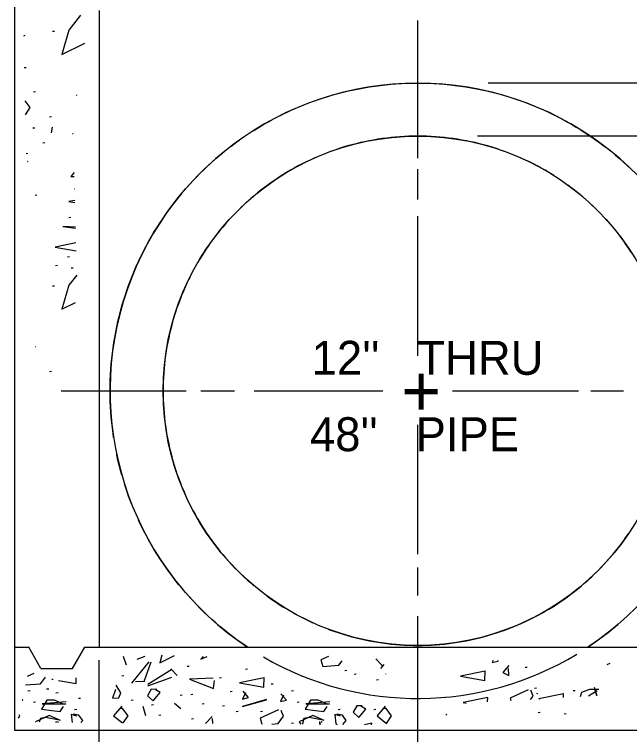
# Model space of a CAD drawing. Extents: x 1000 to 1036.3, y 1000 to 1022.
# Drawn here: x 1010.073 to 1013.698, y 1002.225 to 1006.467 of the extents above; entities that cross this region are included whole.
import ezdxf

# ---------------------------------------------------------------- set-up
doc = ezdxf.new("R2010")
doc.units = 0
doc.layers.add('Level 1', color=7, linetype='Continuous')

msp = doc.modelspace()

# ---------------------------------------------------------------- linework, layer by layer
at = {"layer": 'Level 1'}
for p, q in [((1010.0733, 1006.9898), (1010.0733, 1002.2502)), ((1010.5733, 1006.4898), (1010.5733, 1002.7398)), ((1012.4483, 1006.4318), (1012.4483, 1005.6203)), ((1015.7882, 1006.0627), (1012.8652, 1006.0627)), ((1015.3473, 1005.7502), (1012.802, 1005.7502)), ((1012.4483, 1005.556), (1012.4483, 1005.3777)), ((1012.4483, 1005.2778), (1012.4483, 1004.4557)), ((1010.348, 1004.2502), (1011.0853, 1004.2502)), ((1011.171, 1004.2502), (1011.3708, 1004.2502)), ((1011.485, 1004.2502), (1012.244, 1004.2502)), ((1012.655, 1004.2502), (1013.3973, 1004.2502)), ((1013.4687, 1004.2502), (1013.6613, 1004.2502)), ((1012.4483, 1004.0498), (1012.4483, 1003.287)), ((1012.4483, 1003.2085), (1012.4483, 1003.0444)), ((1012.4483, 1002.9231), (1012.4483, 1002.1487)), ((1010.0745, 1002.7398), (1010.0755, 1002.7398)), ((1010.0755, 1002.7398), (1010.1578, 1002.7398)), ((1010.2298, 1002.6148), (1010.1578, 1002.7398)), ((1010.4162, 1002.6148), (1010.4885, 1002.7398)), ((1010.4885, 1002.7398), (1010.5743, 1002.7398)), ((1010.5733, 1002.7398), (1014.3233, 1002.7398)), ((1010.5733, 1001.3961), (1010.5733, 1002.6626)), ((1010.2298, 1002.6148), (1010.4162, 1002.6148)), ((1010.0733, 1002.2502), (1014.8233, 1002.2502))]:
    msp.add_line(p, q, dxfattribs=at)
for points in [[(1010.4635, 1006.4622), (1010.3945, 1006.3737)], [(1010.3945, 1006.3737), (1010.3528, 1006.2318)], [(1010.1352, 1006.3423), (1010.1272, 1006.3389)], [(1010.3098, 1006.3675), (1010.298, 1006.3661)], [(1010.3528, 1006.2318), (1010.489, 1006.2978)], [(1010.1423, 1006.1534), (1010.1315, 1006.152)], [(1011.8485, 1005.9601), (1011.8592, 1005.9639), (1011.8893, 1005.974), (1011.9193, 1005.9835), (1011.9498, 1005.9925), (1011.9803, 1006.0008), (1012.011, 1006.0088), (1012.0415, 1006.0163), (1012.0725, 1006.0232), (1012.1035, 1006.0293), (1012.1345, 1006.0351), (1012.1658, 1006.0403), (1012.197, 1006.0451), (1012.2285, 1006.0493), (1012.26, 1006.0527), (1012.2913, 1006.0558), (1012.3228, 1006.0583), (1012.3545, 1006.0602), (1012.3862, 1006.0616), (1012.4177, 1006.0625), (1012.4493, 1006.0627), (1012.4812, 1006.0625), (1012.5127, 1006.0616), (1012.5442, 1006.0602), (1012.5758, 1006.0583), (1012.6075, 1006.0558), (1012.6388, 1006.0527), (1012.6703, 1006.0493), (1012.7017, 1006.0451), (1012.7328, 1006.0403), (1012.7642, 1006.0351), (1012.7952, 1006.0293), (1012.8262, 1006.0232), (1012.8572, 1006.0163), (1012.8878, 1006.0088), (1012.9185, 1006.0008), (1012.9488, 1005.9925), (1012.9793, 1005.9835), (1013.0095, 1005.974), (1013.0395, 1005.9639), (1013.0693, 1005.9533), (1013.099, 1005.9423), (1013.1283, 1005.9308), (1013.1575, 1005.9186), (1013.1865, 1005.9061), (1013.2153, 1005.8928), (1013.244, 1005.8793), (1013.2723, 1005.8651), (1013.3003, 1005.8506), (1013.328, 1005.8354), (1013.3557, 1005.8198), (1013.3828, 1005.8038), (1013.4098, 1005.7873), (1013.4365, 1005.7703), (1013.463, 1005.7528), (1013.489, 1005.735), (1013.5148, 1005.7165), (1013.5402, 1005.6977), (1013.5653, 1005.6784), (1013.59, 1005.6588), (1013.6145, 1005.6386), (1013.6385, 1005.6181), (1013.6622, 1005.597), (1013.6855, 1005.5758), (1013.7053, 1005.5571)], [(1010.1973, 1006.0105), (1010.1853, 1006.009)], [(1010.4432, 1005.9886), (1010.4393, 1005.9918)], [(1010.1665, 1005.9187), (1010.136, 1005.9591)], [(1010.1378, 1005.8756), (1010.1665, 1005.9187)], [(1011.6413, 1005.8725), (1011.6548, 1005.8793), (1011.6833, 1005.8928), (1011.7122, 1005.9061), (1011.7412, 1005.9186), (1011.755, 1005.9243)], [(1010.2927, 1005.8638), (1010.2807, 1005.8624)], [(1011.4802, 1005.7818), (1011.489, 1005.7873), (1011.516, 1005.8038), (1011.5432, 1005.8198), (1011.5707, 1005.8354), (1011.588, 1005.8449)], [(1010.1937, 1005.7979), (1010.1817, 1005.7964)], [(1010.292, 1005.7693), (1010.298, 1005.8037)], [(1010.4192, 1005.7639), (1010.4152, 1005.7634)], [(1013.2515, 1005.5178), (1013.2443, 1005.5223), (1013.222, 1005.536), (1013.1995, 1005.5492), (1013.1767, 1005.5621), (1013.1537, 1005.5747), (1013.1305, 1005.5867), (1013.107, 1005.5983), (1013.0833, 1005.6096), (1013.0595, 1005.6206), (1013.0355, 1005.6309), (1013.0113, 1005.641), (1012.987, 1005.6506), (1012.9625, 1005.6598), (1012.9378, 1005.6684), (1012.913, 1005.6768), (1012.888, 1005.6846), (1012.8628, 1005.6921), (1012.8377, 1005.699), (1012.8123, 1005.7056), (1012.787, 1005.7118), (1012.7613, 1005.7175), (1012.7357, 1005.7226), (1012.71, 1005.7273), (1012.684, 1005.7318), (1012.6582, 1005.7356), (1012.6323, 1005.7391), (1012.6062, 1005.7419), (1012.5802, 1005.7445), (1012.5542, 1005.7466), (1012.5278, 1005.7481), (1012.5018, 1005.7493), (1012.4757, 1005.75), (1012.4495, 1005.7502), (1012.4232, 1005.75), (1012.397, 1005.7493), (1012.371, 1005.7481), (1012.3447, 1005.7466), (1012.3187, 1005.7445), (1012.2927, 1005.7419), (1012.2665, 1005.7391), (1012.2407, 1005.7356), (1012.2148, 1005.7318), (1012.1888, 1005.7273), (1012.1632, 1005.7226), (1012.1375, 1005.7175), (1012.1118, 1005.7118), (1012.0865, 1005.7056), (1012.0612, 1005.699), (1012.036, 1005.6921), (1012.0108, 1005.6846), (1011.9858, 1005.6768), (1011.961, 1005.6684), (1011.9363, 1005.6598), (1011.9118, 1005.6506), (1011.8875, 1005.641), (1011.8633, 1005.6309), (1011.8393, 1005.6206), (1011.8155, 1005.6096), (1011.7918, 1005.5983), (1011.7683, 1005.5867), (1011.7452, 1005.5747), (1011.7222, 1005.5621), (1011.6993, 1005.5492), (1011.6768, 1005.536), (1011.6545, 1005.5223), (1011.6325, 1005.5083), (1011.6107, 1005.4937), (1011.589, 1005.479), (1011.5677, 1005.4637), (1011.5467, 1005.4481), (1011.5258, 1005.4322), (1011.5055, 1005.416), (1011.4852, 1005.3992), (1011.4653, 1005.3823), (1011.4458, 1005.3648), (1011.4263, 1005.3473), (1011.4073, 1005.3291), (1011.4062, 1005.3278)], [(1010.2523, 1005.7099), (1010.2403, 1005.7084)], [(1010.6578, 1003.9758), (1010.6545, 1003.9978), (1010.6503, 1004.0293), (1010.6468, 1004.0608), (1010.6438, 1004.0921), (1010.6412, 1004.1237), (1010.6393, 1004.1553), (1010.638, 1004.1869), (1010.637, 1004.2184), (1010.6368, 1004.2502), (1010.637, 1004.2819), (1010.638, 1004.3134), (1010.6393, 1004.345), (1010.6412, 1004.3767), (1010.6438, 1004.4083), (1010.6468, 1004.4396), (1010.6503, 1004.4711), (1010.6545, 1004.5025), (1010.6592, 1004.5337), (1010.6645, 1004.565), (1010.6702, 1004.596), (1010.6763, 1004.627), (1010.6833, 1004.658), (1010.6907, 1004.6886), (1010.6987, 1004.7193), (1010.707, 1004.7497), (1010.716, 1004.7802), (1010.7255, 1004.8103), (1010.7357, 1004.8403), (1010.7462, 1004.8701), (1010.7572, 1004.8998), (1010.7688, 1004.9292), (1010.781, 1004.9583), (1010.7935, 1004.9873), (1010.8067, 1005.0162), (1010.8203, 1005.0448), (1010.8345, 1005.0731), (1010.849, 1005.1012), (1010.8642, 1005.1288), (1010.8797, 1005.1564), (1010.8957, 1005.1836), (1010.9122, 1005.2106), (1010.9292, 1005.2373), (1010.9468, 1005.2638), (1010.9645, 1005.2898), (1010.983, 1005.3156), (1011.0018, 1005.3409), (1011.0212, 1005.3661), (1011.0407, 1005.3908), (1011.061, 1005.4153), (1011.0815, 1005.4393), (1011.1025, 1005.4629), (1011.1237, 1005.4863), (1011.1457, 1005.5093), (1011.1678, 1005.5318), (1011.1902, 1005.5539), (1011.2132, 1005.5758), (1011.2367, 1005.597), (1011.2602, 1005.6181), (1011.2843, 1005.6386), (1011.3088, 1005.6588), (1011.3335, 1005.6784), (1011.3587, 1005.6977), (1011.384, 1005.7165), (1011.3972, 1005.726)], [(1010.1533, 1005.6477), (1010.1432, 1005.6463)], [(1010.1533, 1005.6), (1010.1485, 1005.5993)], [(1010.4248, 1005.5368), (1010.405, 1005.5124)], [(1010.405, 1005.5124), (1010.4255, 1005.5124)], [(1010.4273, 1005.4374), (1010.4262, 1005.4373)], [(1013.4318, 1005.3837), (1013.4137, 1005.3992), (1013.3933, 1005.416), (1013.373, 1005.4322), (1013.3522, 1005.4481), (1013.3342, 1005.4615)], [(1010.2047, 1005.4021), (1010.1957, 1005.401)], [(1010.429, 1005.3717), (1010.3942, 1005.3644)], [(1010.3942, 1005.3644), (1010.4293, 1005.3583)], [(1013.5638, 1005.2542), (1013.5465, 1005.2732), (1013.5283, 1005.2923), (1013.51, 1005.3108), (1013.4915, 1005.3291), (1013.4763, 1005.3435)], [(1010.4052, 1005.2701), (1010.3932, 1005.2687)], [(1011.3367, 1005.2559), (1011.3348, 1005.2538), (1011.3173, 1005.2343), (1011.3003, 1005.2143), (1011.2837, 1005.1941), (1011.2673, 1005.1738), (1011.2568, 1005.1598)], [(1010.433, 1005.2134), (1010.3587, 1005.2181)], [(1010.3587, 1005.2181), (1010.4332, 1005.2077)], [(1013.7075, 1005.0671), (1013.693, 1005.089), (1013.6782, 1005.1106), (1013.663, 1005.1318), (1013.6473, 1005.1528), (1013.6315, 1005.1738), (1013.6283, 1005.1778)], [(1010.4353, 1005.122), (1010.3135, 1005.0969)], [(1010.3135, 1005.0969), (1010.4365, 1005.0752)], [(1011.2213, 1005.1115), (1011.2207, 1005.1106), (1011.2058, 1005.089), (1011.1913, 1005.0671), (1011.1773, 1005.045), (1011.1637, 1005.0227), (1011.154, 1005.0063)], [(1010.3978, 1005.0393), (1010.3858, 1005.0378)], [(1010.3282, 1004.9879), (1010.3163, 1004.9864)], [(1010.4198, 1004.9733), (1010.4078, 1004.9718)], [(1010.4402, 1004.9317), (1010.3945, 1004.8731)], [(1011.1065, 1004.9183), (1011.1012, 1004.9078), (1011.09, 1004.8841), (1011.079, 1004.8603), (1011.0687, 1004.8363), (1011.0587, 1004.8121), (1011.049, 1004.7878), (1011.0398, 1004.7632), (1011.0312, 1004.7386), (1011.0228, 1004.7137), (1011.015, 1004.6888), (1011.0075, 1004.6636), (1011.0005, 1004.6383), (1010.994, 1004.613), (1010.9878, 1004.5877), (1010.9822, 1004.562), (1010.977, 1004.5363), (1010.9722, 1004.5108), (1010.9678, 1004.4848), (1010.964, 1004.459), (1010.9605, 1004.433), (1010.9577, 1004.4069), (1010.9552, 1004.381), (1010.953, 1004.3548), (1010.9515, 1004.3286), (1010.9503, 1004.3025), (1010.9495, 1004.2764), (1010.9493, 1004.2502), (1010.9495, 1004.2239), (1010.9503, 1004.1978), (1010.9515, 1004.1718), (1010.953, 1004.1455), (1010.9552, 1004.1193), (1010.9577, 1004.0934), (1010.9605, 1004.0673), (1010.964, 1004.0413), (1010.9678, 1004.0156), (1010.9722, 1003.9896), (1010.977, 1003.964), (1010.9822, 1003.9383), (1010.9878, 1003.9127), (1010.994, 1003.8873), (1011.0005, 1003.862), (1011.0075, 1003.8368), (1011.015, 1003.8116), (1011.0228, 1003.7867), (1011.0312, 1003.7618), (1011.0398, 1003.7372), (1011.049, 1003.7126), (1011.0587, 1003.6883), (1011.0687, 1003.6641), (1011.079, 1003.6401), (1011.09, 1003.6163), (1011.1012, 1003.5926), (1011.1128, 1003.5692), (1011.1248, 1003.5459), (1011.1375, 1003.523), (1011.1503, 1003.5002), (1011.1637, 1003.4777), (1011.1773, 1003.4553), (1011.1913, 1003.4333), (1011.2058, 1003.4113), (1011.2207, 1003.3898), (1011.2358, 1003.3685), (1011.2515, 1003.3475), (1011.2673, 1003.3266), (1011.2837, 1003.3063), (1011.3003, 1003.286), (1011.3173, 1003.266), (1011.3348, 1003.2465), (1011.3523, 1003.2272), (1011.3705, 1003.2081), (1011.3888, 1003.1895), (1011.4073, 1003.1713), (1011.4263, 1003.1531), (1011.4458, 1003.1355), (1011.4653, 1003.1181), (1011.4842, 1003.1021)], [(1010.3098, 1004.8669), (1010.298, 1004.8655)], [(1010.3945, 1004.8731), (1010.3528, 1004.7312)], [(1010.3528, 1004.7312), (1010.4327, 1004.7699)], [(1010.1973, 1004.5099), (1010.1965, 1004.5098)], [(1010.2927, 1004.3633), (1010.2807, 1004.3618)], [(1010.7055, 1003.756), (1010.6987, 1003.7811), (1010.6907, 1003.8118), (1010.6833, 1003.8423), (1010.6763, 1003.8733), (1010.6755, 1003.8773)], [(1010.765, 1003.5809), (1010.7572, 1003.6006), (1010.7462, 1003.6303), (1010.7357, 1003.66), (1010.7255, 1003.6901), (1010.7228, 1003.6986)], [(1011.4475, 1002.7398), (1011.4358, 1002.7476), (1011.4097, 1002.7653), (1011.384, 1002.7838), (1011.3587, 1002.8027), (1011.3335, 1002.8219), (1011.3088, 1002.8415), (1011.2843, 1002.8618), (1011.2602, 1002.8823), (1011.2367, 1002.9033), (1011.2132, 1002.9245), (1011.1902, 1002.9464), (1011.1678, 1002.9686), (1011.1457, 1002.991), (1011.1237, 1003.014), (1011.1025, 1003.0374), (1011.0815, 1003.061), (1011.061, 1003.0851), (1011.0407, 1003.1096), (1011.0212, 1003.1343), (1011.0018, 1003.1594), (1010.983, 1003.1848), (1010.9645, 1003.2105), (1010.9468, 1003.2366), (1010.9292, 1003.2631), (1010.9122, 1003.2898), (1010.8957, 1003.3168), (1010.8797, 1003.3439), (1010.8642, 1003.3715), (1010.849, 1003.3992), (1010.8345, 1003.4273), (1010.8203, 1003.4556), (1010.8067, 1003.4842), (1010.8045, 1003.4891)], [(1011.9223, 1002.8458), (1011.9363, 1002.8406), (1011.961, 1002.8319), (1011.9858, 1002.8235), (1012.0108, 1002.8158), (1012.036, 1002.8083), (1012.0612, 1002.8013), (1012.0865, 1002.7948), (1012.1118, 1002.7886), (1012.1375, 1002.7828), (1012.1632, 1002.7778), (1012.1888, 1002.773), (1012.2148, 1002.7686), (1012.2407, 1002.7648), (1012.2665, 1002.7613), (1012.2927, 1002.7584), (1012.3187, 1002.7558), (1012.3447, 1002.7538), (1012.371, 1002.7523), (1012.397, 1002.7511), (1012.4232, 1002.7503), (1012.4495, 1002.7502), (1012.4757, 1002.7503), (1012.5018, 1002.7511), (1012.5278, 1002.7523), (1012.5542, 1002.7538), (1012.5802, 1002.7558), (1012.6062, 1002.7584), (1012.6323, 1002.7613), (1012.6582, 1002.7648), (1012.684, 1002.7686), (1012.71, 1002.773), (1012.7357, 1002.7778), (1012.7613, 1002.7828), (1012.787, 1002.7886), (1012.8123, 1002.7948), (1012.8377, 1002.8013), (1012.8628, 1002.8083), (1012.888, 1002.8158), (1012.913, 1002.8235), (1012.9378, 1002.8319), (1012.9625, 1002.8406), (1012.987, 1002.8498), (1013.0113, 1002.8593), (1013.0355, 1002.8694), (1013.0595, 1002.8798), (1013.0833, 1002.8908), (1013.107, 1002.902), (1013.1305, 1002.9137), (1013.1537, 1002.9257), (1013.1767, 1002.9383), (1013.1995, 1002.9512), (1013.222, 1002.9643), (1013.2443, 1002.978), (1013.2663, 1002.9921), (1013.2882, 1003.0067), (1013.3098, 1003.0213), (1013.3312, 1003.0367), (1013.3522, 1003.0523), (1013.373, 1003.0682), (1013.3933, 1003.0843), (1013.4137, 1003.1012), (1013.4335, 1003.1181), (1013.453, 1003.1355), (1013.4725, 1003.1531), (1013.4915, 1003.1713), (1013.51, 1003.1895), (1013.5283, 1003.2081), (1013.5465, 1003.2272), (1013.564, 1003.2465), (1013.5815, 1003.266), (1013.5985, 1003.286), (1013.6152, 1003.3063), (1013.6315, 1003.3266), (1013.6473, 1003.3475), (1013.663, 1003.3685), (1013.6782, 1003.3898), (1013.6903, 1003.4075)], [(1011.5628, 1003.0403), (1011.5677, 1003.0367), (1011.589, 1003.0213), (1011.6107, 1003.0067), (1011.6325, 1002.9921), (1011.6545, 1002.978), (1011.6665, 1002.9707)], [(1011.7183, 1002.9404), (1011.7222, 1002.9383), (1011.7452, 1002.9257), (1011.7683, 1002.9137), (1011.7918, 1002.902), (1011.8155, 1002.8908), (1011.83, 1002.8841)], [(1013.6305, 1002.8755), (1013.6145, 1002.8618), (1013.59, 1002.8415), (1013.5653, 1002.8219), (1013.5402, 1002.8027), (1013.5148, 1002.7838), (1013.489, 1002.7653), (1013.463, 1002.7476), (1013.4513, 1002.7398)], [(1010.733, 1002.6343), (1010.7152, 1002.6852)], [(1010.841, 1002.6852), (1010.7947, 1002.6673)], [(1010.9425, 1002.6933), (1010.9292, 1002.6485)], [(1010.9292, 1002.6485), (1011.0167, 1002.6908)], [(1011.1855, 1002.6853), (1011.1712, 1002.6694)], [(1011.1712, 1002.6694), (1011.2092, 1002.6846)], [(1011.9233, 1002.6848), (1011.8793, 1002.6644)], [(1010.7658, 1002.5273), (1010.8673, 1002.6527)], [(1010.8773, 1002.652), (1010.8355, 1002.5355)], [(1011.8793, 1002.6644), (1011.8898, 1002.6255)], [(1011.984, 1002.633), (1012.0037, 1002.6603)], [(1012.2023, 1002.6708), (1012.2397, 1002.6319)], [(1012.2317, 1002.6138), (1012.2508, 1002.6376)], [(1012.8943, 1002.6618), (1012.8883, 1002.6493)], [(1012.8883, 1002.6493), (1012.9242, 1002.6583)], [(1012.9242, 1002.6583), (1012.9207, 1002.6623)], [(1013.5817, 1002.6432), (1013.5637, 1002.6357)], [(1011.0003, 1002.6074), (1010.86, 1002.5208)], [(1010.9943, 1002.6119), (1011.0317, 1002.5731)], [(1011.1025, 1002.6267), (1011.0905, 1002.6252)], [(1011.447, 1002.6105), (1011.4352, 1002.609)], [(1011.8898, 1002.6255), (1011.984, 1002.633)], [(1012.0317, 1002.6019), (1012.0197, 1002.6004)], [(1012.8468, 1002.5983), (1012.7018, 1002.5685), (1012.8453, 1002.5431), (1012.8468, 1002.5998)], [(1012.9857, 1002.6327), (1012.9498, 1002.5908), (1012.9857, 1002.5729), (1012.9842, 1002.6148)], [(1013.0942, 1002.6208), (1013.0822, 1002.6193)], [(1010.1875, 1002.5856), (1010.1483, 1002.5673)], [(1010.2277, 1002.5243), (1010.2563, 1002.5638)], [(1010.2957, 1002.5513), (1010.2937, 1002.5509)], [(1010.2937, 1002.5509), (1010.301, 1002.5496)], [(1010.437, 1002.5255), (1010.438, 1002.5598)], [(1010.7188, 1002.5702), (1010.7068, 1002.5687)], [(1010.86, 1002.5117), (1011.0003, 1002.5639)], [(1011.2443, 1002.5564), (1011.104, 1002.5505), (1011.2458, 1002.4968), (1011.2518, 1002.543)], [(1011.2932, 1002.5592), (1011.2812, 1002.5577)], [(1011.5443, 1002.5588), (1011.3993, 1002.5289), (1011.5428, 1002.5035), (1011.5443, 1002.5603)], [(1012.0867, 1002.58), (1012.0747, 1002.5785)], [(1012.2595, 1002.5821), (1012.2588, 1002.5801)], [(1010.1378, 1002.5171), (1010.2277, 1002.5243)], [(1010.3337, 1002.5438), (1010.437, 1002.5255)], [(1010.6683, 1002.4908), (1010.6518, 1002.4399), (1010.6877, 1002.4414), (1010.7012, 1002.4713), (1010.6727, 1002.5162)], [(1010.8413, 1002.537), (1010.7862, 1002.5355)], [(1011.5973, 1002.5225), (1011.5853, 1002.521)], [(1012.2185, 1002.547), (1012.2067, 1002.5455)], [(1010.1653, 1002.4822), (1010.1533, 1002.4807)], [(1010.2753, 1002.4932), (1010.2633, 1002.4917)], [(1010.3303, 1002.4713), (1010.3183, 1002.4698)], [(1010.9118, 1002.4914), (1010.879, 1002.4929), (1010.858, 1002.4541), (1010.891, 1002.4242), (1010.9328, 1002.472), (1010.9028, 1002.4899)], [(1011.3555, 1002.4785), (1011.3435, 1002.4771)], [(1011.4352, 1002.4711), (1011.4172, 1002.4338), (1011.453, 1002.4428), (1011.4202, 1002.4801)], [(1011.7183, 1002.4822), (1011.7063, 1002.4807)], [(1013.0992, 1002.489), (1012.9932, 1002.4398)], [(1013.129, 1002.4517), (1013.1157, 1002.486)], [(1013.149, 1002.4983), (1013.1372, 1002.4968)], [(1013.1575, 1002.4644), (1013.1515, 1002.4674)], [(1013.308, 1002.4426), (1013.3087, 1002.4663)], [(1013.3763, 1002.4836), (1013.3643, 1002.4821)], [(1013.4143, 1002.4719), (1013.4058, 1002.4482)], [(1013.4607, 1002.4898), (1013.4143, 1002.4719)], [(1013.507, 1002.4823), (1013.4562, 1002.4511)], [(1013.516, 1002.4913), (1013.4607, 1002.4898)], [(1013.5053, 1002.4538), (1013.4905, 1002.5033)], [(1013.5073, 1002.454), (1013.4935, 1002.4928)], [(1010.119, 1002.4269), (1010.1237, 1002.4281)], [(1010.1237, 1002.4281), (1010.1202, 1002.4323)], [(1010.362, 1002.4041), (1010.3098, 1002.428), (1010.265, 1002.428), (1010.2337, 1002.3743), (1010.2933, 1002.3668), (1010.3427, 1002.3608), (1010.3635, 1002.3907)], [(1010.4622, 1002.4383), (1010.4503, 1002.4368)], [(1010.7738, 1002.4273), (1010.7618, 1002.4258)], [(1011.0622, 1002.4566), (1011.0503, 1002.4551)], [(1011.1245, 1002.4602), (1011.1125, 1002.4588)], [(1011.558, 1002.4325), (1011.4177, 1002.3907), (1011.558, 1002.4295)], [(1011.6587, 1002.4564), (1011.6408, 1002.4191), (1011.6767, 1002.4281), (1011.6438, 1002.4654)], [(1011.915, 1002.4041), (1011.8627, 1002.428), (1011.8178, 1002.428), (1011.7865, 1002.3743), (1011.8463, 1002.3668), (1011.8955, 1002.3608), (1011.9165, 1002.3907)], [(1012.6103, 1002.4433), (1012.61, 1002.4433)], [(1012.8615, 1002.4428), (1012.7165, 1002.413)], [(1012.8608, 1002.4172), (1012.8615, 1002.4443)], [(1012.9932, 1002.4398), (1012.9972, 1002.4249)], [(1013.1145, 1002.4316), (1013.129, 1002.4517)], [(1013.3087, 1002.4648), (1013.1637, 1002.435)], [(1013.1637, 1002.435), (1013.1665, 1002.4346)], [(1010.1983, 1002.4163), (1010.1863, 1002.4148)], [(1010.3785, 1002.4176), (1010.2367, 1002.4056), (1010.377, 1002.4056)], [(1010.7057, 1002.3922), (1010.6578, 1002.3354)], [(1010.8477, 1002.3348), (1010.8313, 1002.3901)], [(1010.8935, 1002.3998), (1010.8815, 1002.3983)], [(1011.0532, 1002.3773), (1011.0158, 1002.4086)], [(1011.1905, 1002.4053), (1011.1785, 1002.4038)], [(1011.3115, 1002.3943), (1011.2995, 1002.3928)], [(1011.7513, 1002.4163), (1011.7393, 1002.4148)], [(1011.9313, 1002.4176), (1011.7895, 1002.4056), (1011.93, 1002.4056)], [(1012.1227, 1002.3937), (1012.0897, 1002.3952), (1012.0688, 1002.3563), (1012.1017, 1002.3264), (1012.1435, 1002.3743), (1012.1137, 1002.3922)], [(1012.2585, 1002.3922), (1012.2107, 1002.3354)], [(1012.7165, 1002.413), (1012.7342, 1002.4099)], [(1010.105, 1002.333), (1010.1015, 1002.3423)], [(1010.4412, 1002.3339), (1010.4083, 1002.3428)], [(1010.4083, 1002.3428), (1010.4137, 1002.2958)], [(1010.4532, 1002.3399), (1010.4203, 1002.3458)], [(1010.4402, 1002.3723), (1010.4283, 1002.3708)], [(1010.4757, 1002.3085), (1010.4532, 1002.3399)], [(1010.7102, 1002.3788), (1010.6937, 1002.3788)], [(1010.743, 1002.3354), (1010.7102, 1002.3788)], [(1010.9357, 1002.3386), (1010.9237, 1002.3371)], [(1011.3922, 1002.3613), (1011.3802, 1002.3598)], [(1011.6282, 1002.3703), (1011.522, 1002.3211)], [(1011.535, 1002.3613), (1011.523, 1002.3598)], [(1011.658, 1002.333), (1011.6445, 1002.3673)], [(1011.9942, 1002.3339), (1011.9613, 1002.3428)], [(1011.9613, 1002.3428), (1011.9673, 1002.2891)], [(1012.0062, 1002.3399), (1011.9732, 1002.3458)], [(1011.9932, 1002.3723), (1011.9812, 1002.3708)], [(1012.0285, 1002.3085), (1012.0062, 1002.3399)], [(1012.202, 1002.3723), (1012.1902, 1002.3708)], [(1012.263, 1002.3788), (1012.2465, 1002.3788)], [(1012.2958, 1002.3354), (1012.263, 1002.3788)], [(1012.6202, 1002.3438), (1012.6142, 1002.3393)], [(1013.1715, 1002.3542), (1013.1595, 1002.3527)], [(1013.3242, 1002.3476), (1013.3122, 1002.3461)], [(1010.0972, 1002.3222), (1010.105, 1002.333)], [(1010.2785, 1002.3369), (1010.1978, 1002.301)], [(1010.1978, 1002.301), (1010.2, 1002.2974)], [(1010.2262, 1002.3205), (1010.2192, 1002.2973)], [(1010.2575, 1002.3249), (1010.2262, 1002.3205)], [(1010.3367, 1002.31), (1010.2575, 1002.3249)], [(1010.3457, 1002.3085), (1010.2785, 1002.3369)], [(1010.3217, 1002.2965), (1010.3202, 1002.3025)], [(1010.3202, 1002.2965), (1010.3202, 1002.3025)], [(1010.3277, 1002.3025), (1010.3337, 1002.2981)], [(1010.4653, 1002.2953), (1010.4757, 1002.3085)], [(1010.6578, 1002.3354), (1010.7095, 1002.2935)], [(1010.715, 1002.2935), (1010.743, 1002.3354)], [(1011.1282, 1002.3173), (1011.1162, 1002.3158)], [(1011.2383, 1002.3309), (1011.1995, 1002.2898)], [(1011.2423, 1002.2894), (1011.2398, 1002.319)], [(1011.522, 1002.3211), (1011.5312, 1002.2873)], [(1011.6267, 1002.2897), (1011.658, 1002.333)], [(1011.8313, 1002.3369), (1011.7507, 1002.301)], [(1011.7507, 1002.301), (1011.7598, 1002.2855)], [(1011.779, 1002.3205), (1011.7702, 1002.2906)], [(1011.8105, 1002.3249), (1011.779, 1002.3205)], [(1011.8897, 1002.31), (1011.8105, 1002.3249)], [(1011.8985, 1002.3085), (1011.8313, 1002.3369)], [(1011.8772, 1002.2847), (1011.8732, 1002.3025)], [(1011.8732, 1002.2847), (1011.8732, 1002.3025)], [(1011.8807, 1002.3025), (1011.8867, 1002.2981)], [(1012.0088, 1002.2836), (1012.0285, 1002.3085)], [(1012.2107, 1002.3354), (1012.266, 1002.2906)], [(1012.266, 1002.2906), (1012.2958, 1002.3354)], [(1011.5898, 1002.2868), (1011.6267, 1002.2897)], [(1011.7183, 1002.2916), (1011.7063, 1002.2901)], [(1011.7702, 1002.2906), (1011.7743, 1002.2854)], [(1011.9673, 1002.2891), (1011.9738, 1002.2839)], [(1012.1783, 1002.2913), (1012.1365, 1002.2827)], [(1012.178, 1002.2823), (1012.1783, 1002.2928)]]:
    msp.add_lwpolyline(points, dxfattribs=at)
msp.add_circle((1012.4494, 1004.2502), 1.5, dxfattribs=at)
for start, end in [(303.5573, 236.4422), (239.8972, 301.133)]:
    msp.add_arc((1012.4494, 1004.2502), 1.8125, start, end, dxfattribs=at)

# ---------------------------------------------------------------- texts
for s, height, p in [("12''   THRU", 0.2, (1011.8247, 1004.3443)), ('+', 0.3, (1012.3527, 1004.1002)), ("48''   PIPE", 0.2, (1011.8145, 1003.8943))]:
    msp.add_text(s, height=height, dxfattribs=at).set_placement(p)

doc.saveas('drawing.dxf')
